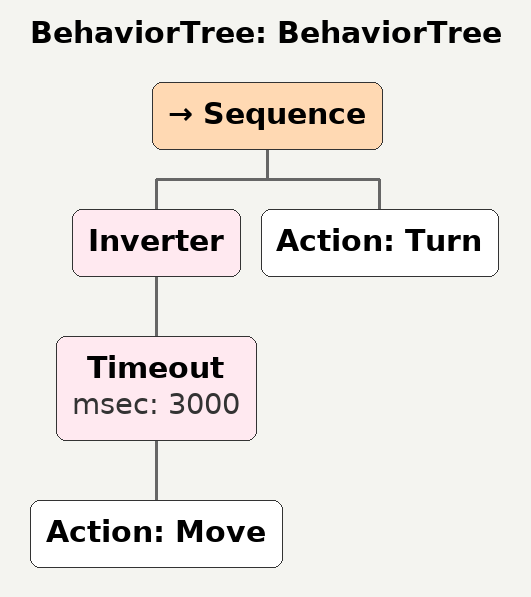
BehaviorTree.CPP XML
<?xml version="1.0"?>
<root main_tree_to_execute="BehaviorTree">
    <BehaviorTree ID="BehaviorTree">
        <Sequence>
            <Inverter>
                <Timeout msec="3000">
                    <Action ID="Move"/>
                </Timeout>
            </Inverter>
            <Action ID="Turn"/>
        </Sequence>
    </BehaviorTree>
</root>
